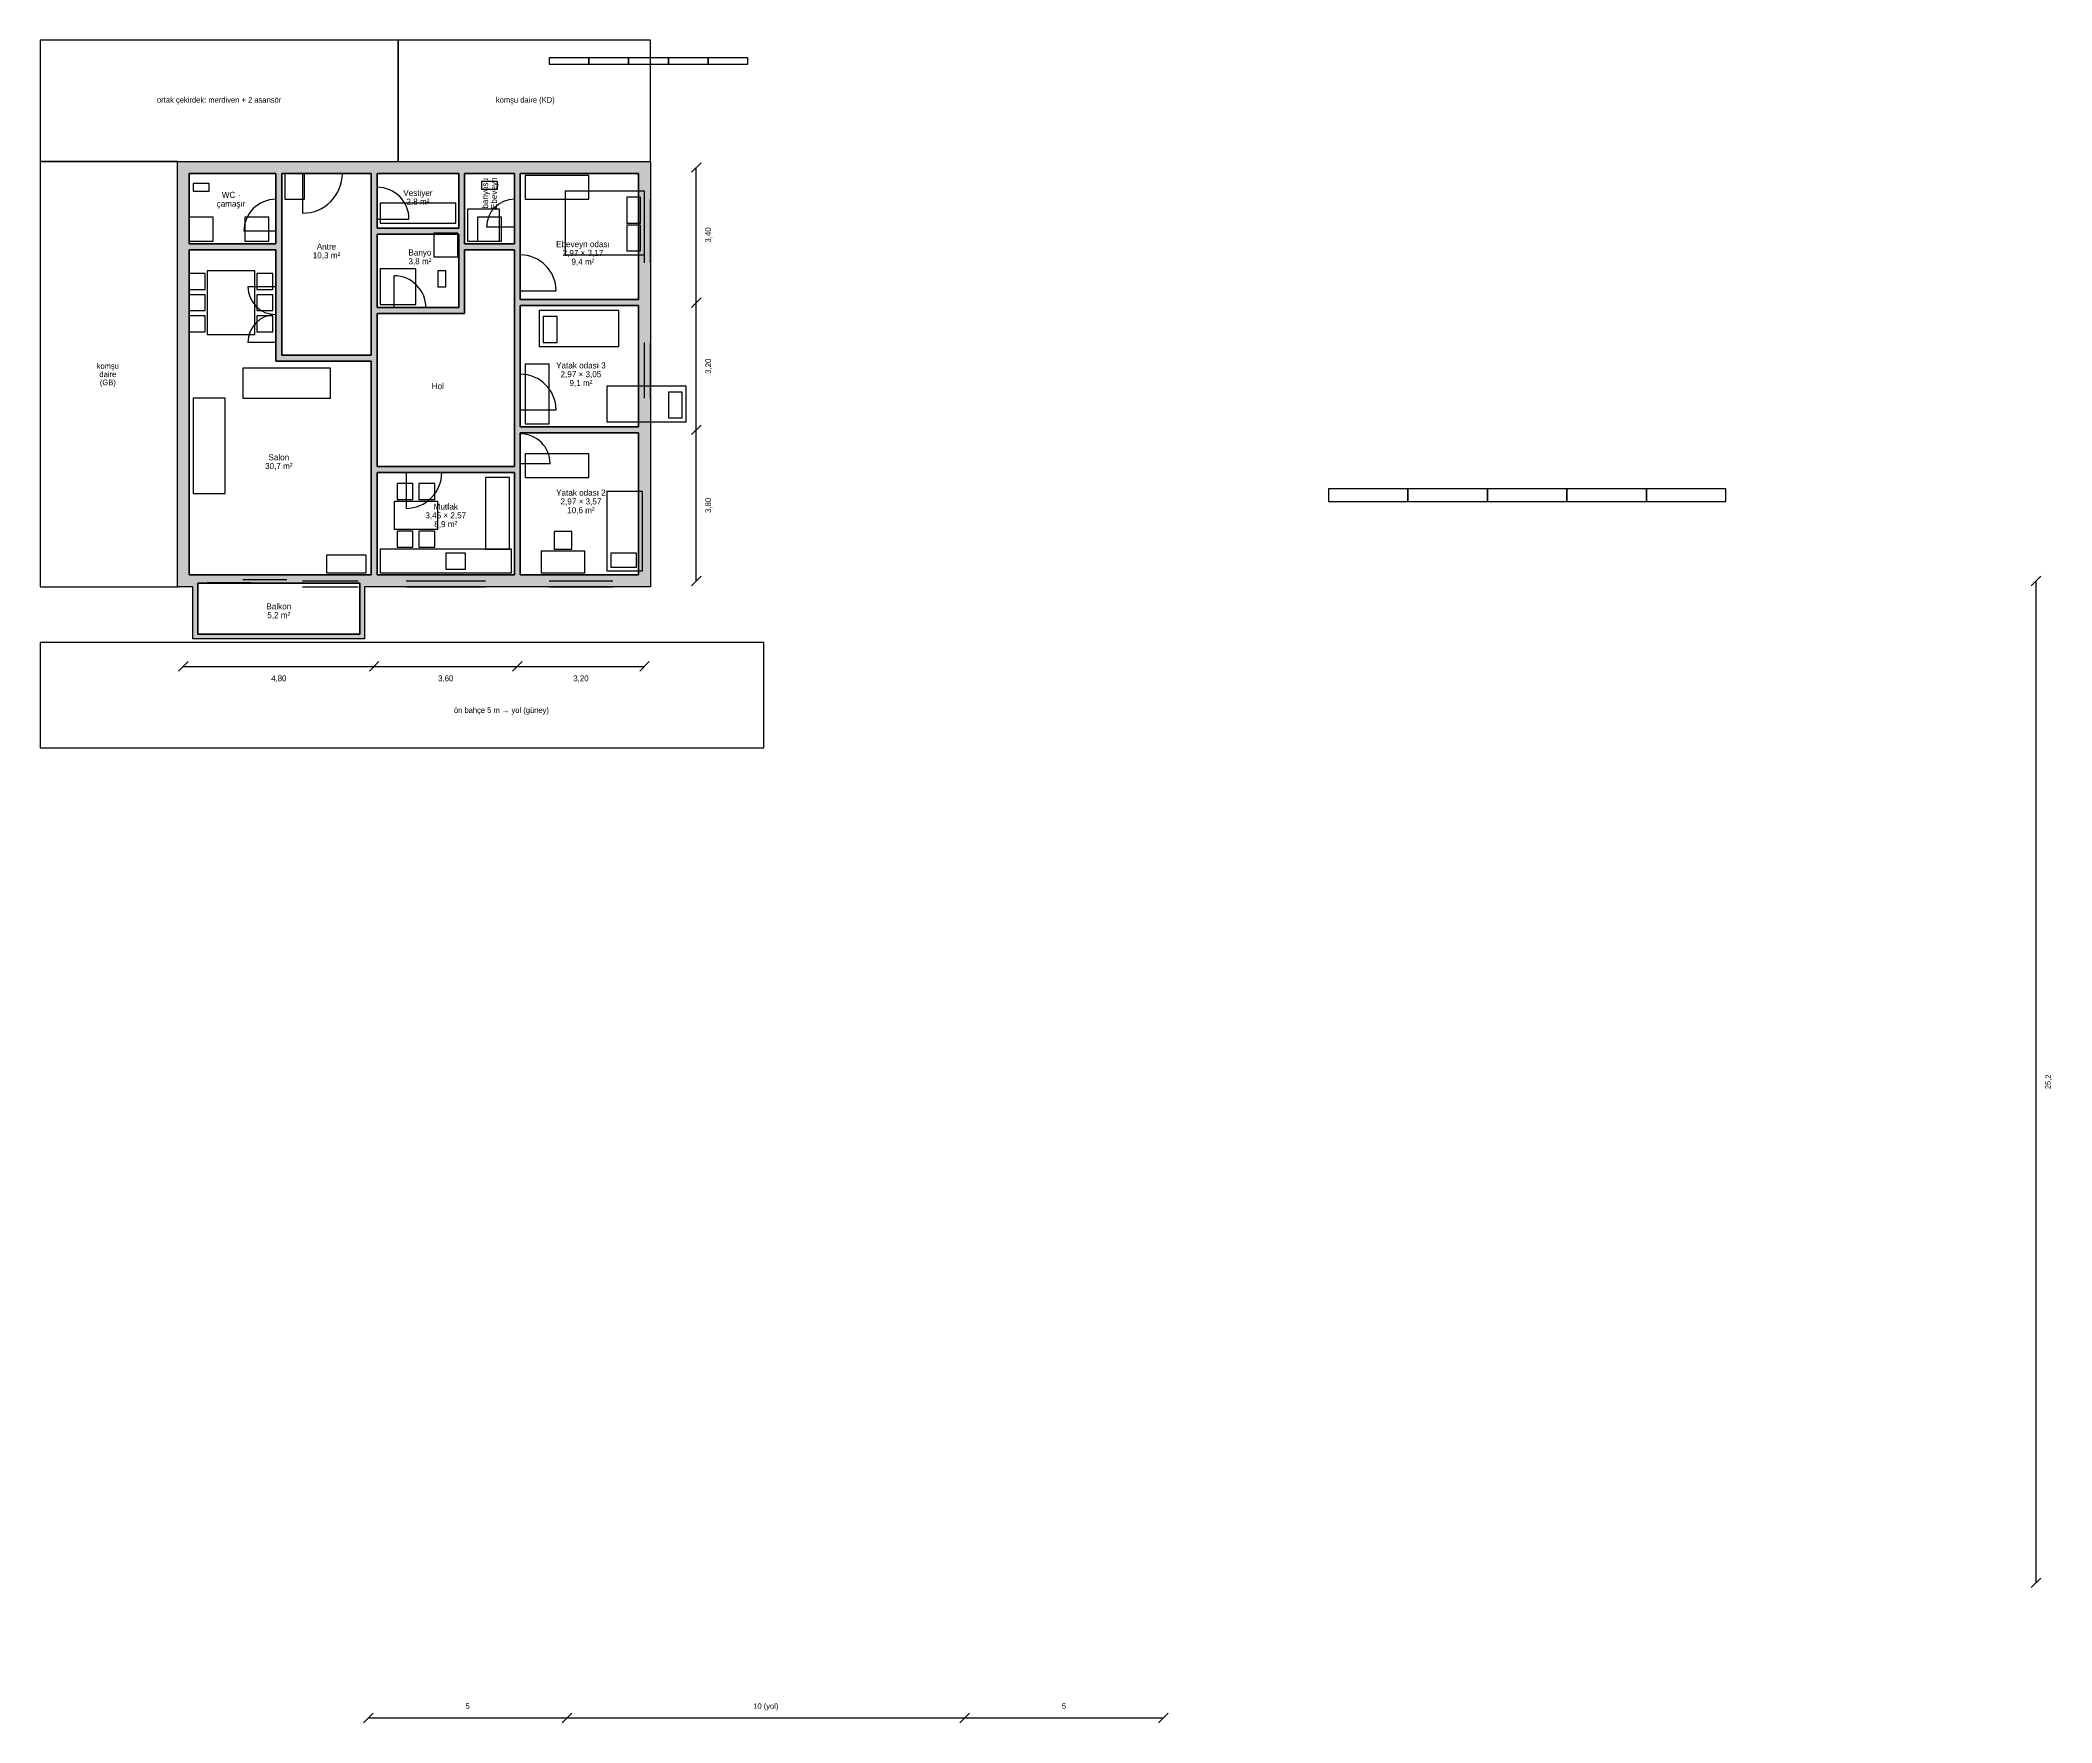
# Model space of a CAD drawing. Header units: metres. Extents: x 1.4 to 52, y 8.5 to 50.8.
import ezdxf
from ezdxf.enums import TextEntityAlignment as Align

# ---------------------------------------------------------------- set-up
doc = ezdxf.new("R2010")
doc.units = ezdxf.units.M
for name, color, linetype in [('ACIKLIK', 5, 'Continuous'), ('DUVAR', 7, 'Continuous'), ('MOBILYA', 9, 'Continuous'), ('ODA', 8, 'Continuous'), ('OLCU', 3, 'Continuous'), ('PEYZAJ', 3, 'Continuous'), ('YAZI', 7, 'Continuous')]:
    doc.layers.add(name, color=color, linetype=linetype)

msp = doc.modelspace()

# ---------------------------------------------------------------- hatches: boundary and pattern name
at = {"layer": 'DUVAR'}
h = msp.add_hatch(color=250, dxfattribs=at)
h.paths.add_polyline_path([(5.24, 37.05), (4.85, 37.05), (4.85, 47.75), (16.75, 47.75), (16.75, 37.05), (9.56, 37.05), (9.56, 35.74), (5.24, 35.74), (5.24, 37.05)])
h.paths.add_polyline_path([(9.44, 37.14), (5.36, 37.14), (5.36, 35.86), (9.44, 35.86), (9.44, 37.14)], flags=16)
h.paths.add_polyline_path([(7.325, 45.525), (5.15, 45.525), (5.15, 37.35), (9.725, 37.35), (9.725, 42.725), (7.325, 42.725), (7.325, 45.525)], flags=16)
h.paths.add_polyline_path([(11.925, 44.075), (11.925, 45.925), (9.875, 45.925), (9.875, 44.075), (11.925, 44.075)], flags=16)
h.paths.add_polyline_path([(9.725, 47.45), (7.475, 47.45), (7.475, 42.875), (9.725, 42.875), (9.725, 47.45)], flags=16)
h.paths.add_polyline_path([(7.325, 45.675), (7.325, 47.45), (5.15, 47.45), (5.15, 45.675), (7.325, 45.675)], flags=16)
h.paths.add_polyline_path([(11.925, 46.075), (11.925, 47.45), (9.875, 47.45), (9.875, 46.075), (11.925, 46.075)], flags=16)
h.paths.add_polyline_path([(13.325, 37.35), (13.325, 39.925), (9.875, 39.925), (9.875, 37.35), (13.325, 37.35)], flags=16)
h.paths.add_polyline_path([(13.475, 37.35), (16.45, 37.35), (16.45, 40.925), (13.475, 40.925), (13.475, 37.35)], flags=16)
h.paths.add_polyline_path([(16.45, 41.075), (16.45, 44.125), (13.475, 44.125), (13.475, 41.075), (16.45, 41.075)], flags=16)
h.paths.add_polyline_path([(12.075, 43.925), (9.875, 43.925), (9.875, 40.075), (13.325, 40.075), (13.325, 45.525), (12.075, 45.525), (12.075, 43.925)], flags=16)
h.paths.add_polyline_path([(16.45, 44.275), (16.45, 47.45), (13.475, 47.45), (13.475, 44.275), (16.45, 44.275)], flags=16)
h.paths.add_polyline_path([(13.325, 45.675), (13.325, 47.45), (12.075, 47.45), (12.075, 45.675), (13.325, 45.675)], flags=16)

# ---------------------------------------------------------------- linework, layer by layer
at = {"layer": 'ACIKLIK'}
for points in [[(8, 47.45), (8, 46.45)], [(16.45, 45.2), (16.45, 46.8)], [(16.6, 45.2), (16.6, 46.8)], [(16.75, 45.2), (16.75, 46.8)], [(9.875, 46.3), (10.675, 46.3)], [(13.325, 46.1), (12.625, 46.1)], [(7.325, 46), (6.525, 46)], [(7.325, 44.6), (6.625, 44.6)], [(10.3, 44.075), (10.3, 44.875)], [(13.475, 44.5), (14.375, 44.5)], [(7.325, 43.2), (6.625, 43.2)], [(16.45, 41.8), (16.45, 43.2)], [(16.6, 41.8), (16.6, 43.2)], [(16.75, 41.8), (16.75, 43.2)], [(13.475, 41.5), (14.375, 41.5)], [(13.475, 40.15), (14.225, 40.15)], [(10.6, 39.925), (10.6, 39.025)], [(5.6, 37.16), (6.7, 37.16)], [(6.5, 37.24), (7.6, 37.24)], [(8, 37.35), (9.4, 37.35)], [(8, 37.2), (9.4, 37.2)], [(8, 37.05), (9.4, 37.05)], [(10.6, 37.35), (12.6, 37.35)], [(10.6, 37.2), (12.6, 37.2)], [(10.6, 37.05), (12.6, 37.05)], [(14.2, 37.35), (15.8, 37.35)], [(14.2, 37.2), (15.8, 37.2)], [(14.2, 37.05), (15.8, 37.05)]]:
    msp.add_lwpolyline(points, dxfattribs=at)
for centre, radius, start, end in [((8, 47.45), 1, 270, 360), ((9.875, 46.3), 0.8, 0, 90), ((7.325, 46), 0.8, 90, 180), ((13.325, 46.1), 0.7, 90, 180), ((13.475, 44.5), 0.9, 0, 90), ((7.325, 44.6), 0.7, 180, 270), ((10.3, 44.075), 0.8, 0, 90), ((7.325, 43.2), 0.7, 90, 180), ((13.475, 41.5), 0.9, 0, 90), ((13.475, 40.15), 0.75, 0, 90), ((10.6, 39.925), 0.9, 270, 360)]:
    msp.add_arc(centre, radius, start, end, dxfattribs=at)
at = {"layer": 'DUVAR'}
for points in [[(5.24, 37.05), (4.85, 37.05), (4.85, 47.75), (16.75, 47.75), (16.75, 37.05), (9.56, 37.05), (9.56, 35.74), (5.24, 35.74), (5.24, 37.05)], [(7.325, 45.675), (7.325, 47.45), (5.15, 47.45), (5.15, 45.675), (7.325, 45.675)], [(9.725, 47.45), (7.475, 47.45), (7.475, 42.875), (9.725, 42.875), (9.725, 47.45)], [(11.925, 46.075), (11.925, 47.45), (9.875, 47.45), (9.875, 46.075), (11.925, 46.075)], [(13.325, 45.675), (13.325, 47.45), (12.075, 47.45), (12.075, 45.675), (13.325, 45.675)], [(16.45, 44.275), (16.45, 47.45), (13.475, 47.45), (13.475, 44.275), (16.45, 44.275)], [(11.925, 44.075), (11.925, 45.925), (9.875, 45.925), (9.875, 44.075), (11.925, 44.075)], [(7.325, 45.525), (5.15, 45.525), (5.15, 37.35), (9.725, 37.35), (9.725, 42.725), (7.325, 42.725), (7.325, 45.525)], [(12.075, 43.925), (9.875, 43.925), (9.875, 40.075), (13.325, 40.075), (13.325, 45.525), (12.075, 45.525), (12.075, 43.925)], [(16.45, 41.075), (16.45, 44.125), (13.475, 44.125), (13.475, 41.075), (16.45, 41.075)], [(13.475, 37.35), (16.45, 37.35), (16.45, 40.925), (13.475, 40.925), (13.475, 37.35)], [(13.325, 37.35), (13.325, 39.925), (9.875, 39.925), (9.875, 37.35), (13.325, 37.35)], [(9.44, 37.14), (5.36, 37.14), (5.36, 35.86), (9.44, 35.86), (9.44, 37.14)]]:
    msp.add_lwpolyline(points, close=True, dxfattribs=at)
at = {"layer": 'MOBILYA'}
for points in [[(5.65, 47), (5.65, 47.2), (5.25, 47.2), (5.25, 47), (5.65, 47)], [(8.05, 46.8), (8.05, 47.45), (7.55, 47.45), (7.55, 46.8), (8.05, 46.8)], [(12.9, 47.05), (12.9, 47.25), (12.5, 47.25), (12.5, 47.05), (12.9, 47.05)], [(15.2, 46.8), (15.2, 47.4), (13.6, 47.4), (13.6, 46.8), (15.2, 46.8)], [(11.85, 46.2), (11.85, 46.7), (9.95, 46.7), (9.95, 46.2), (11.85, 46.2)], [(12.95, 45.75), (12.95, 46.55), (12.15, 46.55), (12.15, 45.75), (12.95, 45.75)], [(16.6, 45.4), (16.6, 47), (14.6, 47), (14.6, 45.4), (16.6, 45.4)], [(16.5, 46.2), (16.5, 46.85), (16.15, 46.85), (16.15, 46.2), (16.5, 46.2)], [(5.75, 45.75), (5.75, 46.35), (5.15, 46.35), (5.15, 45.75), (5.75, 45.75)], [(7.15, 45.75), (7.15, 46.35), (6.55, 46.35), (6.55, 45.75), (7.15, 45.75)], [(13, 45.75), (13, 46.35), (12.4, 46.35), (12.4, 45.75), (13, 45.75)], [(16.5, 45.5), (16.5, 46.15), (16.15, 46.15), (16.15, 45.5), (16.5, 45.5)], [(11.9, 45.35), (11.9, 45.95), (11.3, 45.95), (11.3, 45.35), (11.9, 45.35)], [(10.85, 44.15), (10.85, 45.05), (9.95, 45.05), (9.95, 44.15), (10.85, 44.15)], [(5.55, 44.53333), (5.55, 44.93333), (5.15, 44.93333), (5.15, 44.53333), (5.55, 44.53333)], [(6.8, 43.4), (6.8, 45), (5.6, 45), (5.6, 43.4), (6.8, 43.4)], [(7.25, 44.53333), (7.25, 44.93333), (6.85, 44.93333), (6.85, 44.53333), (7.25, 44.53333)], [(11.6, 44.6), (11.6, 45), (11.4, 45), (11.4, 44.6), (11.6, 44.6)], [(5.55, 44), (5.55, 44.4), (5.15, 44.4), (5.15, 44), (5.55, 44)], [(7.25, 44), (7.25, 44.4), (6.85, 44.4), (6.85, 44), (7.25, 44)], [(5.55, 43.46667), (5.55, 43.86667), (5.15, 43.86667), (5.15, 43.46667), (5.55, 43.46667)], [(7.25, 43.46667), (7.25, 43.86667), (6.85, 43.86667), (6.85, 43.46667), (7.25, 43.46667)], [(15.95, 43.1), (15.95, 44), (13.95, 44), (13.95, 43.1), (15.95, 43.1)], [(14.4, 43.2), (14.4, 43.85), (14.05, 43.85), (14.05, 43.2), (14.4, 43.2)], [(8.7, 41.8), (8.7, 42.55), (6.5, 42.55), (6.5, 41.8), (8.7, 41.8)], [(14.2, 41.15), (14.2, 42.65), (13.6, 42.65), (13.6, 41.15), (14.2, 41.15)], [(17.65, 41.2), (17.65, 42.1), (15.65, 42.1), (15.65, 41.2), (17.65, 41.2)], [(6.05, 39.4), (6.05, 41.8), (5.25, 41.8), (5.25, 39.4), (6.05, 39.4)], [(17.55, 41.3), (17.55, 41.95), (17.2, 41.95), (17.2, 41.3), (17.55, 41.3)], [(15.2, 39.8), (15.2, 40.4), (13.6, 40.4), (13.6, 39.8), (15.2, 39.8)], [(10.775, 39.25), (10.775, 39.65), (10.375, 39.65), (10.375, 39.25), (10.775, 39.25)], [(11.325, 39.25), (11.325, 39.65), (10.925, 39.65), (10.925, 39.25), (11.325, 39.25)], [(13.2, 38), (13.2, 39.8), (12.6, 39.8), (12.6, 38), (13.2, 38)], [(11.4, 38.5), (11.4, 39.2), (10.3, 39.2), (10.3, 38.5), (11.4, 38.5)], [(16.55, 37.45), (16.55, 39.45), (15.65, 39.45), (15.65, 37.45), (16.55, 37.45)], [(13.25, 37.4), (13.25, 38), (9.95, 38), (9.95, 37.4), (13.25, 37.4)], [(10.775, 38.05), (10.775, 38.45), (10.375, 38.45), (10.375, 38.05), (10.775, 38.05)], [(11.325, 38.05), (11.325, 38.45), (10.925, 38.45), (10.925, 38.05), (11.325, 38.05)], [(15.1, 37.4), (15.1, 37.95), (14, 37.95), (14, 37.4), (15.1, 37.4)], [(14.77, 38), (14.77, 38.44), (14.33, 38.44), (14.33, 38), (14.77, 38)], [(9.6, 37.4), (9.6, 37.85), (8.6, 37.85), (8.6, 37.4), (9.6, 37.4)], [(12.1, 37.5), (12.1, 37.9), (11.6, 37.9), (11.6, 37.5), (12.1, 37.5)], [(16.4, 37.55), (16.4, 37.9), (15.75, 37.9), (15.75, 37.55), (16.4, 37.55)]]:
    msp.add_lwpolyline(points, close=True, dxfattribs=at)
at = {"layer": 'ODA'}
for points in [[(5.15, 45.675), (5.15, 47.45), (7.325, 47.45), (7.325, 45.675), (5.15, 45.675)], [(7.475, 42.875), (7.475, 47.45), (9.725, 47.45), (9.725, 42.875), (7.475, 42.875)], [(9.875, 46.075), (9.875, 47.45), (11.925, 47.45), (11.925, 46.075), (9.875, 46.075)], [(12.075, 45.675), (12.075, 47.45), (13.325, 47.45), (13.325, 45.675), (12.075, 45.675)], [(13.475, 44.275), (13.475, 47.45), (16.45, 47.45), (16.45, 44.275), (13.475, 44.275)], [(9.875, 44.075), (9.875, 45.925), (11.925, 45.925), (11.925, 44.075), (9.875, 44.075)], [(9.725, 37.35), (5.15, 37.35), (5.15, 45.525), (7.325, 45.525), (7.325, 42.725), (9.725, 42.725), (9.725, 37.35)], [(9.875, 40.075), (9.875, 43.925), (12.075, 43.925), (12.075, 45.525), (13.325, 45.525), (13.325, 40.075), (9.875, 40.075)], [(13.475, 41.075), (13.475, 44.125), (16.45, 44.125), (16.45, 41.075), (13.475, 41.075)], [(13.475, 40.925), (16.45, 40.925), (16.45, 37.35), (13.475, 37.35), (13.475, 40.925)], [(9.875, 39.925), (13.325, 39.925), (13.325, 37.35), (9.875, 37.35), (9.875, 39.925)], [(5.36, 35.86), (5.36, 37.14), (9.44, 37.14), (9.44, 35.86), (5.36, 35.86)]]:
    msp.add_lwpolyline(points, close=True, dxfattribs=at)
at = {"layer": 'OLCU'}
for points in [[(15.2, 50.2), (15.2, 50.36), (14.2, 50.36), (14.2, 50.2), (15.2, 50.2)], [(16.2, 50.2), (16.2, 50.36), (15.2, 50.36), (15.2, 50.2), (16.2, 50.2)], [(17.2, 50.2), (17.2, 50.36), (16.2, 50.36), (16.2, 50.2), (17.2, 50.2)], [(18.2, 50.2), (18.2, 50.36), (17.2, 50.36), (17.2, 50.2), (18.2, 50.2)], [(19.2, 50.2), (19.2, 50.36), (18.2, 50.36), (18.2, 50.2), (19.2, 50.2)], [(35.8, 39.2), (35.8, 39.52), (33.8, 39.52), (33.8, 39.2), (35.8, 39.2)], [(37.8, 39.2), (37.8, 39.52), (35.8, 39.52), (35.8, 39.2), (37.8, 39.2)], [(39.8, 39.2), (39.8, 39.52), (37.8, 39.52), (37.8, 39.2), (39.8, 39.2)], [(41.8, 39.2), (41.8, 39.52), (39.8, 39.52), (39.8, 39.2), (41.8, 39.2)], [(43.8, 39.2), (43.8, 39.52), (41.8, 39.52), (41.8, 39.2), (43.8, 39.2)]]:
    msp.add_lwpolyline(points, close=True, dxfattribs=at)
for points in [[(17.78, 47.48), (18.02, 47.72)], [(17.9, 44.2), (17.9, 47.6)], [(17.78, 44.08), (18.02, 44.32)], [(17.78, 44.08), (18.02, 44.32)], [(17.9, 41), (17.9, 44.2)], [(17.78, 40.88), (18.02, 41.12)], [(17.78, 40.88), (18.02, 41.12)], [(17.9, 37.2), (17.9, 41)], [(17.78, 37.08), (18.02, 37.32)], [(51.48, 37.08), (51.72, 37.32)], [(51.6, 12), (51.6, 37.2)], [(4.88, 34.93), (5.12, 35.17)], [(5, 35.05), (9.8, 35.05)], [(9.68, 34.93), (9.92, 35.17)], [(9.68, 34.93), (9.92, 35.17)], [(9.8, 35.05), (13.4, 35.05)], [(13.28, 34.93), (13.52, 35.17)], [(13.28, 34.93), (13.52, 35.17)], [(13.4, 35.05), (16.6, 35.05)], [(16.48, 34.93), (16.72, 35.17)], [(51.48, 11.88), (51.72, 12.12)], [(9.53, 8.48), (9.77, 8.72)], [(14.53, 8.48), (14.77, 8.72)], [(14.53, 8.48), (14.77, 8.72)], [(24.53, 8.48), (24.77, 8.72)], [(24.53, 8.48), (24.77, 8.72)], [(29.53, 8.48), (29.77, 8.72)], [(9.65, 8.6), (14.65, 8.6)], [(14.65, 8.6), (24.65, 8.6)], [(24.65, 8.6), (29.65, 8.6)]]:
    msp.add_lwpolyline(points, dxfattribs=at)
at = {"layer": 'PEYZAJ'}
for points in [[(10.4, 47.75), (10.4, 50.8), (1.4, 50.8), (1.4, 47.75), (10.4, 47.75)], [(16.75, 47.75), (16.75, 50.8), (10.4, 50.8), (10.4, 47.75), (16.75, 47.75)], [(4.85, 37.05), (4.85, 47.75), (1.4, 47.75), (1.4, 37.05), (4.85, 37.05)], [(19.6, 33), (19.6, 35.65), (1.4, 35.65), (1.4, 33), (19.6, 33)]]:
    msp.add_lwpolyline(points, close=True, dxfattribs=at)

# ---------------------------------------------------------------- texts
at = {"layer": 'OLCU'}
for s, height, p in [('3,40', 0.14732, (18.2, 45.9)), ('3,20', 0.14732, (18.2, 42.6)), ('3,80', 0.14732, (18.2, 39.1)), ('25,2', 0.13716, (51.9, 24.6))]:
    msp.add_text(s, height=height, rotation=90, dxfattribs=at).set_placement(p, align=Align.MIDDLE_CENTER)
for s, height, p in [('4,80', 0.14732, (7.4, 34.75)), ('3,60', 0.14732, (11.6, 34.75)), ('3,20', 0.14732, (15, 34.75)), ('5', 0.13716, (12.15, 8.9)), ('10 (yol)', 0.13716, (19.65, 8.9)), ('5', 0.13716, (27.15, 8.9))]:
    msp.add_text(s, height=height, dxfattribs=at).set_placement(p, align=Align.MIDDLE_CENTER)
at = {"layer": 'YAZI'}
for s, height, p in [('ortak çekirdek: merdiven + 2 asansör', 0.14224, (5.9, 49.3)), ('komşu daire (KD)', 0.14224, (13.6, 49.3)), ('çamaşır', 0.1524, (6.2, 46.68951)), ('WC ·', 0.1524, (6.2, 46.91049)), ('Vestiyer', 0.1524, (10.9, 46.96049)), ('2,8 m²', 0.1524, (10.9, 46.73951)), ('Antre', 0.1524, (8.6, 45.61049)), ('Banyo', 0.1524, (10.95, 45.46049)), ('Ebeveyn odası', 0.1524, (15.05, 45.67098)), ('10,3 m²', 0.1524, (8.6, 45.38951)), ('3,8 m²', 0.1524, (10.95, 45.23951)), ('2,97 × 3,17', 0.1524, (15.05, 45.45)), ('9,4 m²', 0.1524, (15.05, 45.22902)), ('komşu', 0.14224, (3.1, 42.60625)), ('Yatak odası 3', 0.1524, (15, 42.62098)), ('daire', 0.14224, (3.1, 42.4)), ('(GB)', 0.14224, (3.1, 42.19375)), ('Hol', 0.1524, (11.4, 42.1)), ('2,97 × 3,05', 0.1524, (15, 42.4)), ('9,1 m²', 0.1524, (15, 42.17902)), ('30,7 m²', 0.1524, (7.4, 40.08951)), ('Salon', 0.1524, (7.4, 40.31049)), ('Yatak odası 2', 0.1524, (15, 39.42098)), ('Mutfak', 0.1524, (11.6, 39.07098)), ('2,97 × 3,57', 0.1524, (15, 39.2)), ('10,6 m²', 0.1524, (15, 38.97902)), ('3,45 × 2,57', 0.1524, (11.6, 38.85)), ('8,9 m²', 0.1524, (11.6, 38.62902)), ('Balkon', 0.1524, (7.4, 36.56049)), ('5,2 m²', 0.1524, (7.4, 36.33951)), ('ön bahçe 5 m → yol (güney)', 0.14224, (13, 33.95))]:
    msp.add_text(s, height=height, dxfattribs=at).set_placement(p, align=Align.MIDDLE_CENTER)
for s, p in [('banyosu', (12.58951, 46.95)), ('Ebeveyn', (12.81049, 46.95))]:
    msp.add_text(s, height=0.1524, rotation=90, dxfattribs=at).set_placement(p, align=Align.MIDDLE_CENTER)

doc.saveas('drawing.dxf')
